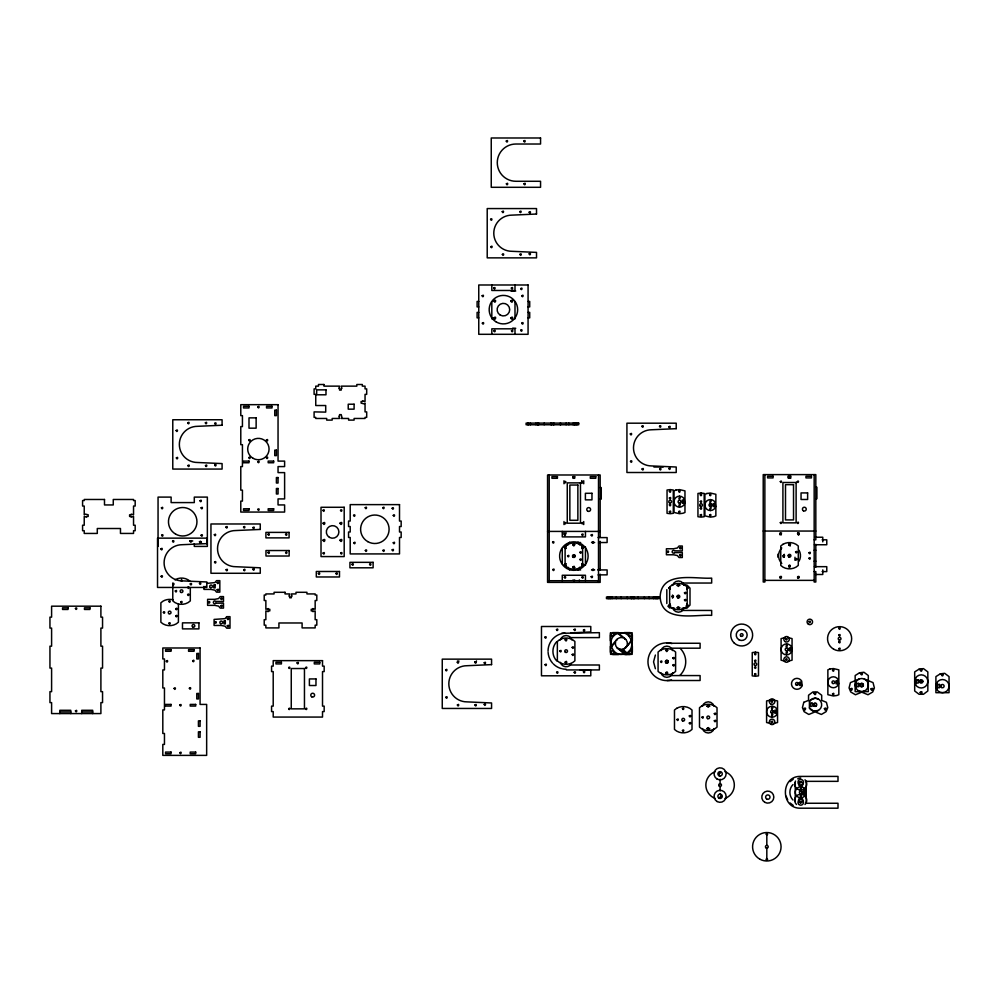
<?xml version="1.0" encoding="UTF-8"?>
<svg xmlns="http://www.w3.org/2000/svg" width="999" height="999" viewBox="0 0 999 999"><rect width="100%" height="100%" fill="white"/><g stroke="black" fill="none" stroke-linecap="round" stroke-linejoin="round"><path stroke-width="1.5" d="M610.414 640.784L610.414 634.777M632.342 646.316L632.342 652.31M574.687 579.919L573.863 580.731L573.039 579.919M779.994 533.029L780.793 534.065L781.58 533.029M783.216 555.706C785.002 552.934 785.002 558.478 783.216 555.706A6.306 6.306 0 0 0 783.428 557.342M797.577 533.029L797.789 534.378M797.577 533.454L798.576 534.04L799.163 533.029M797.577 576.86C797.015 580.032 800.998 576.923 797.951 576.91C797.764 579.795 800.561 575.112 797.652 576.66M920.042 682.504L920.042 680.319M206.293 586.8L206.293 585.988M457.467 660.926L458.179 662.15L458.891 660.926M583.304 548.139L583.304 547.015M655.381 655.044L653.558 661.887L655.381 668.718M788.723 545.354L789.734 544.78L790.234 545.978M799.163 534.003L798.301 534.615M788.723 565.634C790.571 563.361 790.571 568.319 788.723 566.058M802.16 685.464L801.697 686.575A5.482 5.482 0 0 1 793.431 688.024A5.482 5.482 0 0 1 793.431 679.632A5.482 5.482 0 0 1 801.697 681.093L802.16 685.551M856.043 681.768L855.156 685.052L856.043 688.336A6.581 6.581 0 0 0 865.958 690.084A6.581 6.581 0 0 0 865.958 680.019A6.581 6.581 0 0 0 856.043 681.768L856.043 688.336M915.559 678.121L914.684 681.418L915.559 684.702A6.581 6.581 0 0 0 925.474 686.45A6.581 6.581 0 0 0 925.474 676.373A6.581 6.581 0 0 0 915.559 678.121L915.559 684.702M936.787 682.816L935.901 686.113L936.787 689.397A6.581 6.581 0 0 0 946.702 691.146A6.581 6.581 0 0 0 946.702 681.068A6.581 6.581 0 0 0 936.787 682.816L936.787 689.397M201.498 542.981L199.987 542.794L201.361 541.995M583.304 548.114L581.805 548.513M556.83 641.633C551.623 646.778 551.623 655.831 556.83 660.976M711.463 505.906L711.463 504.258M624.138 653.87C611.026 657.916 605.219 636.276 618.618 633.229C631.73 629.17 637.537 650.824 624.138 653.87L617.12 647.814C623.351 653.421 628.271 644.255 631.443 640.184M781.255 534.915L780.669 532.966L779.957 534.203L781.38 534.203L780.256 533.628L780.082 534.915M798.875 534.378L799.088 533.578M798.825 534.915L798.825 533.753L797.664 533.753M787.662 650.224L787.662 648.576M773.151 712.549L773.151 710.913M798.026 684.652L798.026 683.004M818.393 710.439L813.411 711.088L809.415 708.029L809.415 701.46L810.464 700.099L815.109 698.164L818.393 699.05M813.898 703.646L813.898 705.843L815.933 706.168M860.526 683.953L860.526 686.151M793.006 784.565C788.848 788.686 788.848 795.928 793.006 800.037M801.822 793.119L801.922 791.62M941.258 685.014L941.258 687.2M611.063 646.316L617.12 639.285L616.158 640.534A6.031 6.031 0 0 1 622.939 637.724L618.006 633.478M611.313 646.915L615.559 641.982A6.031 6.031 0 0 0 621.378 649.575M625.636 647.814L631.693 640.784M181.955 580.956L181.543 579.42L181.131 580.956M187.974 586.925L188.386 588.461L188.799 586.925M206.156 586.975L204.995 586.975M565.946 548.164L564.547 547.589L565.946 547.002M565.946 565.159L564.547 564.572L565.946 563.985M670.691 605.856L668.968 605.631L669.917 603.983M797.714 533.216L798.363 532.966M790.072 781.643L793.206 779.245M565.921 548.538L564.273 547.589L565.921 546.64M581.805 546.64L583.304 547.04M581.942 546.878L583.179 547.589L581.942 548.301M565.921 565.521L564.273 564.572L565.921 563.623M581.805 563.623L583.453 564.572L581.805 565.521M581.942 563.861L583.179 564.572L581.942 565.284M859.202 678.983L850.424 682.617L849.063 687.924L850.736 691.982L855.456 694.767L864.235 691.133M679.482 497.415C677.434 499.95 682.03 498.476 679.482 496.178M679.482 504.27C677.434 506.793 682.03 505.332 679.482 503.034M710.376 500.836C708.328 503.359 712.924 501.898 710.376 499.6M710.376 507.679C708.328 510.214 712.924 508.753 710.376 506.456M669.917 587L668.831 588.099L669.917 589.185M669.917 587.275L669.093 588.099L669.917 588.923M686.9 588.923L687.724 588.099L686.9 587.275M686.9 589.185L687.999 588.099L686.9 587M669.917 604.258L669.093 605.082L669.917 605.906M686.9 605.906L687.724 605.082L686.9 604.258M561.675 633.291L599.375 632.667L599.375 637.599L569.78 637.599M785.389 637.499L781.093 638.611L781.093 660.189L785.389 661.301M786.575 645.154C784.527 647.689 789.11 646.216 786.575 643.918M786.575 651.997C784.527 654.532 789.11 653.071 786.575 650.774M787.761 661.301L792.057 660.189L792.057 638.611L787.761 637.499M772.065 707.479C770.017 710.014 774.612 708.553 772.065 706.256M772.065 714.335C770.017 716.857 774.612 715.396 772.065 713.099M773.251 723.626L777.547 722.514L777.547 700.948L772.065 699.675L766.595 700.948L766.595 722.514L770.891 723.626M720.092 773.288C721.765 769.929 717.207 773.626 720.092 776.26M720.092 796.852C718.418 800.211 722.976 796.515 720.092 793.88M800.736 788.061C798.688 790.584 803.283 789.123 800.736 786.825M800.736 794.904C798.688 797.439 803.283 795.966 800.736 793.668M766.82 834.977L767.644 834.165L766.82 833.341L765.996 834.165L766.82 834.977L766.82 845.391M766.82 858.541L765.996 859.365L766.82 860.189L767.644 859.365L766.82 858.541L766.82 848.139M618.618 632.592L612.612 632.592M511.113 291.221L515.734 291.021M570.754 632.866L590.784 631.967L590.784 626.498L541.47 626.498L541.47 675.799L590.784 675.799L590.784 670.329L579.994 669.842M478.758 301.436L477.11 301.436L477.11 306.905L478.758 306.905M528.071 301.436L529.707 301.436L529.707 306.905L528.071 306.905M478.758 312.387L477.11 312.387L477.11 317.869L478.758 317.869M528.071 312.387L529.707 312.387L529.707 317.869L528.071 317.869M653.895 467.02L663.161 467.02M791.046 476.261L787.986 476.261L787.986 477.909L791.046 477.909M815.821 487.225L816.907 487.225L816.907 498.726L815.821 498.726M600.162 487.587L601.261 487.587L601.261 499.1L600.162 499.1M763.224 531.056L815.821 531.056M547.564 531.418L600.162 531.418M563.236 533.066L566.358 533.066M598.513 536.9L600.162 536.9L600.162 474.987L547.564 474.987L547.564 582.38L600.162 582.38L600.162 574.163M815.259 537.225L822.776 537.225L822.776 541.833M598.101 537.599L607.117 537.599L607.117 542.532L599.325 542.532M814.173 539.822L815.821 539.822L815.821 474.612L763.224 474.612L763.224 582.005L764.859 582.005L764.859 474.612M822.102 539.822L826.772 539.822L826.772 544.755L814.41 544.755M189.66 540.934L192.745 540.934M577.522 542.532L580.631 542.532M591.533 542.532L594.655 542.532M598.513 542.932L600.162 542.932M814.173 550.224L815.821 550.224M814.173 561.188L815.821 561.188M814.41 566.67L826.772 566.67L826.772 571.59L822.102 571.59M598.513 569.23L600.162 569.23M577.522 569.929L580.631 569.929M591.533 569.929L594.655 569.929M597.764 569.929L607.117 569.929L607.117 574.862L598.101 574.862M814.173 571.59L815.821 571.59L815.821 582.005L814.173 582.005L814.173 474.612M815.259 574.487L822.776 574.487L822.776 569.892M598.513 575.262L600.162 575.262M764.859 580.369L814.173 580.369M549.2 580.731L598.513 580.731M682.067 583.041L711.663 583.041L711.663 578.109C695.204 579.283 661.4 570.254 660.139 596.74C661.4 623.226 695.204 614.198 711.663 615.372L711.663 610.439L682.067 610.439M206.781 583.379L214.922 582.604L216.533 580.644L219.83 580.644L219.83 592.145L216.533 592.145L214.922 590.184L211.064 589.41L203.933 589.41L203.933 586.388M683.816 585.002L686.9 585.002L689.997 588.099L689.997 605.082L686.9 608.179L682.217 608.179M671.465 608.179L674.55 608.179M632.342 634.777L632.342 640.784M667.07 643.256L700.099 643.256L700.099 648.189L672.065 648.189M610.414 652.31L610.414 646.316M569.78 664.997L599.375 664.997L599.375 669.929L566.346 669.929M670.504 675.574L700.099 675.574L700.099 680.506L667.07 680.506M919.604 681.418L922.901 681.418A1.648 1.648 0 0 1 920.429 682.841A1.648 1.648 0 0 1 920.429 679.994A1.648 1.648 0 0 1 922.901 681.418M59.815 711.925L70.767 711.925M81.731 711.925L92.682 711.925M805.544 781.343L837.999 781.343L837.999 776.41L800.574 776.41C780.344 775.773 780.344 808.828 800.574 808.191L837.999 808.191L837.999 803.258L805.544 803.258M512.662 328.147L515.734 328.284M624.138 632.592L630.144 632.592M618.618 654.507L612.612 654.507M798.301 532.966L799.163 533.578M798.363 534.615L797.714 534.378M686.9 603.983L687.961 605.369L686.126 605.856M864.247 678.97L873.039 682.617L874.387 687.924L872.714 691.97L868.006 694.755L859.215 691.121M816.27 703.583L813.948 703.583L813.948 705.906M790.072 802.971L793.206 805.369M190.31 581.493L188.112 579.807A13.149 13.149 0 0 0 174.962 579.807M618.618 633.229L625.636 639.285L624.387 638.324A6.031 6.031 0 0 1 622.939 649.375L626.723 652.797M619.817 649.375L623.176 652.26L624.1 651.236L622.152 649.475M667.856 606.118L669.917 608.179M475.049 661.738L476.173 662.05L476.473 660.926M786.176 796.203L787.687 799.837M815.821 544.28L815.821 567.132M806.218 781.518L806.218 803.084M800.736 789.697L800.736 790.933M800.736 796.553L800.736 797.776M795.266 783.054L795.266 801.548M794.992 557.242L794.992 560.327M790.334 476.261L790.334 477.909M788.698 476.261L788.698 477.909M786.575 646.803L786.575 648.026M786.575 653.646L786.575 654.882M777.934 554.17L777.934 557.242M772.065 709.128L772.065 710.364M772.065 715.971L772.065 717.207M720.092 779.232L720.092 783.703M720.092 786.438L720.092 790.896M710.376 502.485L710.376 503.708M710.376 509.328L710.376 510.564M679.482 499.063L679.482 500.287M679.482 505.906L679.482 507.142M666.82 589.635L666.82 603.533M657.429 596.99L657.429 598.638M656.331 596.99L656.331 598.638M655.132 596.99L655.132 598.638M653.483 596.99L653.483 598.638M649.213 596.99L649.213 598.638M644.367 596.99L644.367 598.638M638.249 596.99L638.249 598.638M634.315 596.99L634.315 598.638M633.591 596.99L633.591 598.638M631.955 596.99L631.955 598.638M631.243 596.99L631.243 598.638M630.144 654.507L624.75 654.507L623.526 652.559L624.425 651.523L626.098 653.059L626.098 654.507M627.297 596.99L627.297 598.638M621.191 596.99L621.191 598.638M616.333 596.99L616.333 598.638M612.062 596.99L612.062 598.638M610.426 596.99L610.426 598.638M609.215 596.99L609.215 598.638M608.116 596.99L608.116 598.638M600.162 541.321L600.162 570.054M598.513 474.987L598.513 582.38M585.451 531.418L585.451 536.9L562.275 536.9L562.275 531.418M585.451 546.84L585.451 565.322M585.451 580.731L585.451 575.262L562.275 575.262L562.275 580.731M583.728 480.744L583.728 483.766M583.728 521.553L583.728 524.575M581.693 480.606L581.693 483.254M579.345 579.919L579.345 580.731M577.072 423.114L577.072 424.762M575.973 423.114L575.973 424.762M574.775 423.114L574.775 424.762M574.338 423.114L574.338 424.762M573.126 423.114L573.126 424.762M568.856 423.114L568.856 424.762M566.108 423.114L566.108 424.762M563.998 480.744L563.998 483.766M563.998 521.553L563.998 524.575M562.275 548.376L562.275 563.786M560.639 423.114L560.639 424.762M560.252 423.114L560.252 424.762M553.946 423.114L553.946 424.762M553.234 423.114L553.234 424.762M551.598 423.114L551.598 424.762M550.886 423.114L550.886 424.762M549.2 474.987L549.2 582.38M544.193 423.114L544.193 424.762M538.723 423.114L538.723 424.762M538.011 423.114L538.011 424.762M537.737 423.114L537.737 424.762M535.976 423.114L535.976 424.762M530.494 423.114L530.494 424.762M528.696 423.114L528.696 424.762M527.759 423.114L527.759 424.762M514.997 284.99L514.997 290.472L491.82 290.472L491.82 284.99M514.997 301.948L514.997 318.893M514.997 334.303L514.997 328.821L491.82 328.821L491.82 334.303M491.82 301.948L491.82 318.893M194.293 543.668L194.293 546.416L207.355 546.416L207.355 497.102L194.293 497.102L194.293 502.584L171.116 502.584L171.116 497.102L158.054 497.102L158.054 546.416M190.31 587.674L190.31 600.911L188.112 602.584A13.149 13.149 0 0 1 174.962 602.584L172.777 600.911L172.777 582.991M178.409 604.358L178.409 622.227L176.224 623.9A13.149 13.149 0 0 1 163.074 623.9L160.876 622.227L160.876 602.809L163.074 601.123A13.149 13.149 0 0 1 173.052 599.812M92.682 713.573L92.682 710.289L81.731 710.289L81.731 713.573M70.767 713.573L70.767 710.289L59.815 710.289L59.815 713.573M680.356 648.538A18.881 18.881 0 0 1 680.044 675.237M671.515 680.019A18.881 18.881 0 0 1 647.964 661.513A18.881 18.881 0 0 1 671.952 643.556M566.121 669.23A18.082 18.082 0 0 1 562.599 668.88M561.45 668.618A18.082 18.082 0 0 1 553.346 663.935M552.534 663.074A18.082 18.082 0 0 1 548.089 652.322M548.039 651.148A18.082 18.082 0 0 1 564.947 633.104M566.695 662.849A2.198 2.198 0 0 1 565.034 662.637M571.341 663.748A6.031 6.031 0 0 1 560.302 662.3M565.034 639.66A2.198 2.198 0 0 1 566.695 639.447M560.302 639.997A6.031 6.031 0 0 1 571.952 639.997M574.962 567.569A2.198 2.198 0 0 1 572.764 567.569M579.682 567.232A6.031 6.031 0 0 1 578.121 569.929M569.605 569.929A6.031 6.031 0 0 1 568.044 567.232M572.764 544.592A2.198 2.198 0 0 1 574.962 544.592M568.044 544.93A6.031 6.031 0 0 1 569.605 542.232M578.121 542.232A6.031 6.031 0 0 1 579.682 544.93M679.957 607.729A2.198 2.198 0 0 1 676.86 607.729M684.24 607.742A6.031 6.031 0 0 1 672.589 607.742M676.86 585.451A2.198 2.198 0 0 1 677.846 584.877M678.983 584.877A2.198 2.198 0 0 1 679.957 585.451M672.589 585.439A6.031 6.031 0 0 1 684.24 585.439M672.589 598.151A6.031 6.031 0 0 1 672.589 595.029M788.948 544.005A2.198 2.198 0 0 1 790.609 544.218M667.944 673.214A2.198 2.198 0 0 1 665.759 673.214M672.677 672.876A6.031 6.031 0 0 1 661.026 672.876M665.759 650.249A2.198 2.198 0 0 1 667.944 650.249M661.026 650.586A6.031 6.031 0 0 1 672.677 650.586M709.802 728.546A2.198 2.198 0 0 1 706.705 728.546M714.073 728.558A6.031 6.031 0 0 1 702.434 728.558M706.705 706.281A2.198 2.198 0 0 1 709.802 706.281M702.434 706.268A6.031 6.031 0 0 1 714.073 706.268M724.962 771.678A14.248 14.248 0 0 1 724.962 798.451M715.222 798.451A14.248 14.248 0 0 1 715.222 771.678M805.007 779.807A6.031 6.031 0 0 1 805.356 787.949A6.031 6.031 0 0 1 797.289 789.01A6.031 6.031 0 0 1 795.516 781.056M797.726 778.845A6.031 6.031 0 0 1 800.736 778.046M796.478 804.507A6.031 6.031 0 0 1 796.478 795.991A6.031 6.031 0 0 1 805.007 795.991A6.031 6.031 0 0 1 805.007 804.507M784.227 557.13A5.482 5.482 0 0 1 784.227 554.295M809.415 701.46A6.581 6.581 0 0 1 819.342 699.7A6.581 6.581 0 0 1 819.342 709.777A6.581 6.581 0 0 1 809.415 708.029M799.013 550.224A10.964 10.964 0 0 1 799.013 561.188M781.767 563.461A10.964 10.964 0 0 1 781.767 547.964M783.691 557.267A6.031 6.031 0 0 1 783.491 555.706M174.088 688.373C175.125 691.533 176.536 686.138 174.088 688.373M75.449 608.441C76.461 611.575 77.897 606.218 75.449 608.441M75.449 710.888C76.461 714.035 77.897 708.678 75.449 710.888M161.426 507.842C162.437 510.988 163.861 505.631 161.426 507.842M161.638 535.239C162.65 538.374 164.073 533.029 161.638 535.239M176.149 430.494C177.16 433.641 178.596 428.284 176.149 430.494M160.901 548.876C161.913 552.022 163.349 546.665 160.901 548.876M176.361 457.892C177.372 461.026 178.809 455.681 176.361 457.892M161.114 576.273C162.125 579.42 163.561 574.063 161.114 576.273M187.787 422.827C188.799 425.961 190.222 420.616 187.787 422.827M172.54 541.208C173.551 544.343 174.975 538.998 172.54 541.208M163.374 612.3C164.385 615.446 165.809 610.089 163.374 612.3M168.856 601.348C169.855 604.482 171.291 599.125 168.856 601.348M187.912 465.559C188.911 468.706 190.347 463.349 187.912 465.559M172.665 583.94C173.664 587.087 175.1 581.73 172.665 583.94M168.856 623.264C169.855 626.398 171.291 621.041 168.856 623.264M175.275 590.983C176.274 594.13 177.71 588.773 175.275 590.983M166.296 661.088C167.308 664.248 168.744 658.853 166.296 661.088M175.699 608.741C176.711 611.875 178.147 606.53 175.699 608.741M175.699 615.871C176.711 619.005 178.147 613.648 175.699 615.871M180.744 601.947C181.756 605.082 183.192 599.725 180.744 601.947M205.357 422.827C206.368 425.961 207.804 420.616 205.357 422.827M190.11 541.208C191.121 544.343 192.557 538.998 190.11 541.208M187.6 594.542C188.599 597.689 190.035 592.332 187.6 594.542M199.987 500.724C200.999 503.858 202.435 498.513 199.987 500.724M205.482 465.559C206.493 468.706 207.929 463.349 205.482 465.559M190.235 583.94C191.246 587.087 192.682 581.73 190.235 583.94M201.086 507.842C202.098 510.988 203.534 505.631 201.086 507.842M214.71 423.376C215.722 426.511 217.158 421.166 214.71 423.376M199.475 541.758C200.474 544.892 201.91 539.547 199.475 541.758M201.086 535.239C202.098 538.374 203.534 533.029 201.086 535.239M179.832 705.032C180.831 708.166 182.268 702.821 179.832 705.032M214.71 465.01C215.722 468.156 217.158 462.799 214.71 465.01M199.475 583.404C200.474 586.538 201.91 581.181 199.475 583.404M179.832 752.697C180.831 755.843 182.268 750.486 179.832 752.697M192.657 660.764C193.656 663.898 195.092 658.541 192.657 660.764M189.36 688.211C190.372 691.37 191.82 685.976 189.36 688.211M214.335 534.715C215.334 537.849 216.771 532.504 214.335 534.715M208.454 602.135C209.465 605.269 210.889 599.924 208.454 602.135M214.548 562.112C215.547 565.247 216.983 559.902 214.548 562.112M217.12 582.617C218.119 585.764 219.555 580.407 217.12 582.617M217.12 589.747C218.119 592.882 219.555 587.524 217.12 589.747M225.974 527.047C226.973 530.182 228.409 524.825 225.974 527.047M214.96 622.215C215.959 625.349 217.395 620.004 214.96 622.215M220.779 598.576C221.79 601.71 223.227 596.353 220.779 598.576M220.779 605.694C221.79 608.828 223.227 603.483 220.779 605.694M226.086 569.78C227.098 572.927 228.534 567.569 226.086 569.78M248.826 440.072C249.825 443.206 251.261 437.862 248.826 440.072M227.285 618.656C228.284 621.79 229.72 616.445 227.285 618.656M248.826 457.604C249.825 460.739 251.261 455.394 248.826 457.604M227.285 625.774C228.284 628.92 229.72 623.563 227.285 625.774M257.804 406.918C258.803 410.065 260.24 404.707 257.804 406.918M243.544 527.047C244.555 530.182 245.979 524.825 243.544 527.047M243.669 569.78C244.668 572.927 246.104 567.569 243.669 569.78M257.804 461.713C258.803 464.847 260.24 459.503 257.804 461.713M252.897 527.597C253.908 530.731 255.344 525.374 252.897 527.597M266.358 440.072C267.357 443.206 268.793 437.862 266.358 440.072M257.804 509.378C258.803 512.524 260.24 507.167 257.804 509.378M266.358 457.604C267.357 460.739 268.793 455.394 266.358 457.604M252.897 569.23C253.908 572.377 255.344 567.02 252.897 569.23M267.982 534.365C268.993 537.512 270.429 532.155 267.982 534.365M268.032 552.509C269.043 555.656 270.479 550.299 268.032 552.509M285.552 534.365C286.563 537.512 287.999 532.155 285.552 534.365M285.614 552.509C286.613 555.656 288.049 550.299 285.614 552.509M288.649 667.569C289.56 670.391 290.846 665.571 288.649 667.569M288.649 708.666C289.56 711.488 290.846 706.668 288.649 708.666M297.065 662.886C298.077 666.033 299.513 660.676 297.065 662.886M322.964 510.352C323.976 513.486 325.399 508.129 322.964 510.352M323.089 523.164C324.388 527.21 326.236 520.317 323.089 523.164M305.644 667.569C306.543 670.391 307.829 665.571 305.644 667.569M318.381 573.463C319.38 576.61 320.816 571.253 318.381 573.463M323.052 540.134C324.4 544.318 326.311 537.187 323.052 540.134M323.089 553.084C324.088 556.218 325.524 550.874 323.089 553.084M305.644 708.666C306.543 711.488 307.829 706.668 305.644 708.666M340.534 510.352C341.546 513.486 342.982 508.129 340.534 510.352M340.035 523.139C341.383 527.322 343.294 520.179 340.035 523.139M340.035 540.134C341.383 544.318 343.294 537.187 340.035 540.134M335.951 573.463C336.963 576.61 338.399 571.253 335.951 573.463M340.659 553.084C341.67 556.218 343.107 550.874 340.659 553.084M353.571 515.359C354.583 518.493 356.019 513.149 353.571 515.359M353.796 542.757C354.795 545.891 356.231 540.534 353.796 542.757M351.998 564.31C353.009 567.444 354.445 562.1 351.998 564.31M365.209 507.692C366.221 510.826 367.657 505.469 365.209 507.692M365.334 550.424C366.346 553.558 367.782 548.214 365.334 550.424M369.58 564.31C370.579 567.444 372.015 562.1 369.58 564.31M382.792 507.692C383.791 510.826 385.227 505.469 382.792 507.692M382.917 550.424C383.916 553.558 385.352 548.214 382.917 550.424M392.145 508.241C393.144 511.376 394.58 506.018 392.145 508.241M393.244 515.359C394.243 518.493 395.679 513.149 393.244 515.359M392.145 549.875C393.144 553.021 394.58 547.664 392.145 549.875M393.244 542.757C394.243 545.891 395.679 540.534 393.244 542.757M490.584 219.305C491.595 222.44 493.031 217.095 490.584 219.305M482.13 295.741C483.141 298.876 484.577 293.519 482.13 295.741M490.796 246.703C491.808 249.837 493.244 244.48 490.796 246.703M482.342 323.139C483.354 326.273 484.79 320.916 482.342 323.139M506.268 141.071C507.267 144.206 508.703 138.849 506.268 141.071M502.222 211.638C503.234 214.773 504.67 209.415 502.222 211.638M506.381 183.804C507.392 186.938 508.828 181.593 506.381 183.804M493.768 288.074C494.78 291.209 496.203 285.851 493.768 288.074M493.893 300.886C495.192 304.92 497.04 298.027 493.893 300.886M445.629 669.892C446.64 673.026 448.076 667.669 445.629 669.892M493.856 317.857C495.204 322.04 497.115 314.91 493.856 317.857M502.347 254.37C503.359 257.505 504.782 252.16 502.347 254.37M493.893 330.806C494.892 333.941 496.328 328.596 493.893 330.806M445.841 697.277C446.853 700.424 448.289 695.067 445.841 697.277M523.838 141.071C524.85 144.206 526.273 138.849 523.838 141.071M457.267 662.212C458.279 665.359 459.715 660.002 457.267 662.212M519.792 211.638C520.804 214.773 522.24 209.415 519.792 211.638M523.963 183.804C524.962 186.938 526.398 181.593 523.963 183.804M511.338 288.074C512.35 291.209 513.786 285.851 511.338 288.074M457.392 704.957C458.391 708.091 459.827 702.734 457.392 704.957M510.851 300.861C512.187 305.045 514.098 297.902 510.851 300.861M510.851 317.857C512.187 322.04 514.098 314.91 510.851 317.857M519.917 254.37C520.929 257.505 522.365 252.16 519.917 254.37M511.463 330.806C512.475 333.941 513.911 328.596 511.463 330.806M529.158 212.188C530.157 215.322 531.593 209.965 529.158 212.188M520.704 288.611C521.703 291.758 523.139 286.401 520.704 288.611M521.79 295.741C522.802 298.876 524.238 293.519 521.79 295.741M474.837 662.212C475.849 665.359 477.285 660.002 474.837 662.212M529.158 253.821C530.157 256.968 531.593 251.611 529.158 253.821M520.704 330.257C521.703 333.391 523.139 328.047 520.704 330.257M521.79 323.139C522.802 326.273 524.238 320.916 521.79 323.139M474.962 704.957C475.974 708.091 477.41 702.734 474.962 704.957M484.203 662.762C485.202 665.908 486.638 660.551 484.203 662.762M484.203 704.407C485.202 707.542 486.638 702.185 484.203 704.407M552.584 542.17C553.583 545.304 555.019 539.959 552.584 542.17M552.797 569.567C553.796 572.702 555.232 567.345 552.797 569.567M564.66 481.918C565.559 484.752 566.845 479.932 564.66 481.918M544.842 637.237C545.854 640.371 547.29 635.027 544.842 637.237M545.054 664.635C546.066 667.769 547.502 662.424 545.054 664.635M564.66 523.014C565.559 525.836 566.845 521.016 564.66 523.014M564.223 534.502C565.222 537.637 566.658 532.28 564.223 534.502M573.064 477.247C574.075 480.382 575.511 475.024 573.064 477.247M556.48 629.57C557.492 632.704 558.928 627.347 556.48 629.57M564.335 577.235C565.347 580.369 566.783 575.024 564.335 577.235M567.594 555.869C568.593 559.003 570.029 553.658 567.594 555.869M573.064 544.905C574.075 548.051 575.511 542.694 573.064 544.905M581.643 481.918C582.542 484.752 583.841 479.932 581.643 481.918M556.605 672.302C557.617 675.449 559.04 670.092 556.605 672.302M559.852 650.936C560.864 654.07 562.3 648.726 559.852 650.936M572.802 555.794C574.15 559.977 576.061 552.847 572.802 555.794M573.064 566.82C574.075 569.967 575.511 564.61 573.064 566.82M565.334 639.984C566.333 643.119 567.769 637.762 565.334 639.984M581.643 523.014C582.517 525.836 583.866 521.016 581.643 523.014M581.793 534.502C582.804 537.637 584.24 532.28 581.793 534.502M565.334 661.9C566.333 665.034 567.769 659.677 565.334 661.9M579.919 552.31C580.918 555.444 582.355 550.087 579.919 552.31M579.919 559.428C580.918 562.562 582.355 557.217 579.919 559.428M574.063 629.57C575.062 632.704 576.498 627.347 574.063 629.57M572.177 647.377C573.189 650.511 574.625 645.154 572.177 647.377M581.918 577.235C582.917 580.369 584.353 575.024 581.918 577.235M572.177 654.495C573.189 657.642 574.625 652.285 572.177 654.495M591.146 535.052C592.157 538.186 593.593 532.829 591.146 535.052M574.175 672.302C575.187 675.449 576.623 670.092 574.175 672.302M592.245 542.17C593.256 545.304 594.68 539.959 592.245 542.17M583.416 630.119C584.415 633.254 585.851 627.896 583.416 630.119M591.146 576.685C592.157 579.832 593.593 574.475 591.146 576.685M592.245 569.567C593.256 572.702 594.68 567.345 592.245 569.567M583.416 671.753C584.415 674.899 585.851 669.542 583.416 671.753M630.294 433.941C631.306 437.075 632.742 431.718 630.294 433.941M630.506 461.326C631.518 464.473 632.954 459.115 630.506 461.326M610.439 633.016L610.589 654.345L632.167 654.345L632.167 632.754L610.439 633.016M641.932 426.261C642.931 429.408 644.367 424.051 641.932 426.261M642.057 469.006C643.056 472.14 644.492 466.783 642.057 469.006M659.502 426.261C660.514 429.408 661.95 424.051 659.502 426.261M659.627 469.006C660.639 472.14 662.075 466.783 659.627 469.006M668.855 426.81C669.867 429.957 671.303 424.6 668.855 426.81M668.855 468.456C669.867 471.59 671.303 466.233 668.855 468.456M669.38 491.308C670.379 494.455 671.815 489.098 669.38 491.308M669.38 498.026C670.379 501.161 671.815 495.816 669.38 498.026M669.38 504.87C670.379 508.016 671.815 502.659 669.38 504.87M669.38 511.588C670.379 514.722 671.815 509.365 669.38 511.588M667.257 551.56C668.269 554.695 669.705 549.35 667.257 551.56M678.696 491.308C679.695 494.455 681.131 489.098 678.696 491.308M678.696 511.588C679.695 514.722 681.131 509.365 678.696 511.588M660.576 661.513C661.588 664.66 663.011 659.303 660.576 661.513M672.14 596.378C673.151 599.512 674.575 594.155 672.14 596.378M666.058 650.561C667.057 653.696 668.493 648.339 666.058 650.561M679.595 548.001C680.594 551.136 682.03 545.779 679.595 548.001M679.595 555.119C680.594 558.254 682.03 552.909 679.595 555.119M666.058 672.477C667.057 675.611 668.493 670.267 666.058 672.477M677.622 585.414C678.621 588.561 680.057 583.204 677.622 585.414M677.359 596.303C678.696 600.486 680.606 593.356 677.359 596.303M677.622 607.33C678.621 610.476 680.057 605.119 677.622 607.33M672.901 657.954C673.913 661.101 675.349 655.744 672.901 657.954M672.901 665.084C673.913 668.219 675.349 662.861 672.901 665.084M684.465 592.819C685.476 595.953 686.912 590.596 684.465 592.819M684.465 599.937C685.476 603.071 686.912 597.727 684.465 599.937M700.274 494.73C701.286 497.877 702.709 492.519 700.274 494.73M700.274 501.448C701.286 504.582 702.709 499.225 700.274 501.448M700.274 508.291C701.286 511.426 702.709 506.081 700.274 508.291M700.274 515.009C701.286 518.144 702.709 512.787 700.274 515.009M676.972 719.505C677.984 722.639 679.407 717.294 676.972 719.505M709.59 494.73C710.589 497.877 712.025 492.519 709.59 494.73M682.454 708.553C683.453 711.688 684.889 706.33 682.454 708.553M709.59 515.009C710.589 518.144 712.025 512.787 709.59 515.009M682.454 730.469C683.453 733.603 684.889 728.246 682.454 730.469M689.298 715.946C690.309 719.08 691.745 713.723 689.298 715.946M689.298 723.064C690.309 726.211 691.745 720.853 689.298 723.064M701.985 717.207C702.984 720.341 704.42 714.984 701.985 717.207M707.467 706.243C708.466 709.377 709.902 704.033 707.467 706.243M707.467 728.159C708.466 731.293 709.902 725.948 707.467 728.159M714.31 713.636C715.321 716.783 716.758 711.425 714.31 713.636M714.31 720.766C715.321 723.9 716.758 718.543 714.31 720.766M754.57 653.87C755.581 657.017 757.017 651.66 754.57 653.87M754.57 660.589C755.581 663.723 757.017 658.366 754.57 660.589M754.57 667.432C755.581 670.579 757.017 665.222 754.57 667.432M754.57 674.15C755.581 677.285 757.017 671.927 754.57 674.15M780.306 481.543C781.218 484.378 782.504 479.557 780.306 481.543M780.306 522.639C781.218 525.462 782.504 520.654 780.306 522.639M788.723 476.873C789.734 480.007 791.158 474.65 788.723 476.873M779.869 577.41C780.494 580.569 783.054 575.324 780.207 576.498C779.919 579.632 782.692 575.711 779.869 577.41M788.723 544.542C789.734 547.677 791.158 542.32 788.723 544.542M797.289 481.543C798.201 484.378 799.487 479.557 797.289 481.543M788.461 555.419C789.797 559.602 791.707 552.472 788.461 555.419M788.723 566.458C789.734 569.592 791.158 564.235 788.723 566.458M771.278 701.385C772.277 704.52 773.713 699.163 771.278 701.385M797.289 522.639C798.201 525.462 799.487 520.654 797.289 522.639M771.278 721.653C772.277 724.787 773.713 719.442 771.278 721.653M795.566 551.935C796.578 555.069 798.014 549.712 795.566 551.935M795.566 559.053C796.578 562.2 798.014 556.843 795.566 559.053M785.776 639.048C786.787 642.195 788.223 636.838 785.776 639.048M785.776 659.328C786.787 662.462 788.223 657.105 785.776 659.328M808.99 552.759C810.002 555.894 811.438 550.536 808.99 552.759M808.99 558.229C810.002 561.376 811.438 556.018 808.99 558.229M809.028 621.69C810.027 624.825 811.463 619.467 809.028 621.69M799.949 781.955C800.948 785.089 802.384 779.732 799.949 781.955M814.048 693.306C815.396 697.489 817.307 690.346 814.048 693.306M799.949 802.222C800.948 805.369 802.384 800.012 799.949 802.222M832.554 670.279C833.566 673.413 834.989 668.056 832.554 670.279M838.81 628.359C839.822 631.493 841.258 626.136 838.81 628.359M838.81 635.064C839.822 638.211 841.258 632.854 838.81 635.064M838.81 641.92C839.822 645.054 841.258 639.697 838.81 641.92M832.554 693.83C833.566 696.977 834.989 691.62 832.554 693.83M838.81 648.626C839.822 651.76 841.258 646.415 838.81 648.626M860.676 673.538C862.012 677.722 863.935 670.579 860.676 673.538M920.191 669.892C921.54 674.088 923.451 666.945 920.191 669.892M920.191 692.357C921.54 696.54 923.451 689.41 920.191 692.357M941.42 674.6C942.756 678.783 944.667 671.64 941.42 674.6M803.795 702.309L802.434 707.617L804.108 711.675L808.828 714.46L815.109 711.862L821.378 714.447L826.086 711.663L827.771 707.604L826.41 702.297L821.69 700.349L821.69 695.229L817.307 691.945L812.924 691.945L808.541 695.229L808.541 700.349L803.795 702.309M803.783 708.591C804.57 712.924 807.392 706.093 803.783 708.591M824.4 708.591C825.186 712.911 828.009 706.081 824.4 708.591M850.399 688.91C851.185 693.231 854.02 686.4 850.399 688.91M871.028 688.898C871.802 693.219 874.637 686.388 871.028 688.898M684.69 503.296L684.228 504.408A5.482 5.482 0 0 1 675.961 505.856A5.482 5.482 0 0 1 675.961 497.465A5.482 5.482 0 0 1 684.228 498.926L684.69 503.296M715.584 506.705L715.122 507.817A5.482 5.482 0 0 1 706.855 509.278A5.482 5.482 0 0 1 706.855 500.886A5.482 5.482 0 0 1 715.122 502.347L715.584 506.705M791.782 651.023L791.32 652.135A5.482 5.482 0 0 1 783.054 653.596A5.482 5.482 0 0 1 783.054 645.204A5.482 5.482 0 0 1 791.32 646.665L791.782 651.023M777.272 713.361L776.81 714.472A5.482 5.482 0 0 1 768.543 715.921A5.482 5.482 0 0 1 768.543 707.529A5.482 5.482 0 0 1 776.81 708.99L777.272 713.361M838.548 683.89L838.086 685.002A5.482 5.482 0 0 1 829.819 686.463A5.482 5.482 0 0 1 829.819 678.071A5.482 5.482 0 0 1 838.086 679.532L838.548 683.89M805.943 793.93L805.481 795.042A5.482 5.482 0 0 1 797.214 796.503A5.482 5.482 0 0 1 797.214 788.111A5.482 5.482 0 0 1 805.481 789.56L805.943 793.93M215.809 603.171L215.697 603.321A1.374 1.374 0 0 1 213.761 603.321A1.374 1.374 0 0 1 213.761 601.373A1.374 1.374 0 0 1 215.697 601.373L223.489 601.523L223.489 596.59L220.205 596.59L218.594 598.563L214.723 599.338L207.605 599.338L207.605 605.357L214.723 605.357L218.594 606.131L220.205 608.104L223.489 608.104L223.489 603.171L215.809 603.171M674.612 552.597L674.5 552.747A1.374 1.374 0 0 1 672.564 552.747A1.374 1.374 0 0 1 672.564 550.799A1.374 1.374 0 0 1 674.5 550.799L682.305 550.948L682.305 546.016L679.008 546.016L677.397 547.989L673.538 548.763L666.408 548.763L666.408 554.782L673.538 554.782L677.397 555.556L679.008 557.529L682.305 557.529L682.305 552.597L674.612 552.597M226.711 616.67L225.1 618.643L214.098 619.417L214.098 625.449L221.229 625.449L225.1 626.211L226.711 628.184L229.995 628.184L229.995 616.67L226.711 616.67M567.282 544.692L565.097 546.378L565.097 565.784L567.282 567.469A13.149 13.149 0 0 0 580.431 567.469L582.629 565.784L582.629 546.378L580.431 544.692A13.149 13.149 0 0 0 567.282 544.692M559.552 639.76L557.355 641.445L557.355 660.851L559.552 662.537A13.149 13.149 0 0 0 572.702 662.537L574.887 660.851L574.887 641.445L572.702 639.76A13.149 13.149 0 0 0 559.552 639.76M671.84 585.202L669.642 586.888L669.642 606.293L671.84 607.979A13.149 13.149 0 0 0 684.989 607.979L687.175 606.293L687.175 586.888L684.989 585.202A13.149 13.149 0 0 0 671.84 585.202M782.941 544.318L780.756 546.003L780.756 565.409L782.941 567.095A13.149 13.149 0 0 0 796.091 567.095L798.288 565.409L798.288 546.003L796.091 544.318A13.149 13.149 0 0 0 782.941 544.318M660.277 650.337L658.079 652.022L658.079 671.44L660.277 673.114A13.149 13.149 0 0 0 673.426 673.114L675.611 671.44L675.611 652.022L673.426 650.337A13.149 13.149 0 0 0 660.277 650.337M676.673 708.328L674.475 710.014L674.475 729.42L676.673 731.106A13.149 13.149 0 0 0 689.822 731.106L692.007 729.42L692.007 710.014L689.822 708.328A13.149 13.149 0 0 0 676.673 708.328M701.685 706.031L699.487 707.704L699.487 727.122L701.685 728.795A13.149 13.149 0 0 0 714.834 728.795L717.02 727.122L717.02 707.704L714.834 706.031A13.149 13.149 0 0 0 701.685 706.031M859.54 672.802L855.156 675.536L855.156 691.633L868.306 691.633L868.306 675.536L863.923 672.252L859.54 672.802M919.068 669.168L914.684 671.902L914.684 690.983L919.068 694.268L923.451 694.268L927.834 690.983L927.834 671.902L923.451 668.618L919.068 669.168M940.284 673.863L935.901 676.598L935.901 692.682L949.05 692.682L949.05 676.598L944.667 673.314L940.284 673.863M675.936 490.072L674 490.871L674 512.45L679.482 513.711L683.029 513.249L684.964 512.45L684.964 490.871L679.482 489.61L675.936 490.072M706.842 493.494L704.907 494.293L704.907 515.871L710.376 517.132L713.923 516.67L715.858 515.871L715.858 494.293L710.376 493.031L706.842 493.494M829.807 669.03L827.871 669.842L827.871 694.692L833.353 695.966L836.887 695.491L838.823 694.692L838.823 669.842L833.353 668.568L829.807 669.03M670.167 489.61L667.045 490.022L667.045 513.311L670.167 513.711L673.289 513.311L673.289 490.022L670.167 489.61M701.073 493.031L697.951 493.444L697.951 516.72L701.073 517.132L704.183 516.72L704.183 493.444L701.073 493.031M755.369 652.172L752.247 652.584L752.247 675.861L755.369 676.273L758.491 675.861L758.491 652.584L755.369 652.172M536.525 214.036L511.863 215.135A18.082 18.082 0 0 0 493.781 233.217A18.082 18.082 0 0 0 511.863 251.298L536.525 252.397L536.525 257.867L487.212 257.867L487.212 208.566L536.525 208.566L536.525 214.036M222.09 425.237L197.427 426.323A18.082 18.082 0 0 0 179.345 444.405A18.082 18.082 0 0 0 197.427 462.487L222.09 463.586L222.09 469.068L172.777 469.068L172.777 419.755L222.09 419.755L222.09 425.237M676.223 428.671L651.573 429.77A18.082 18.082 0 0 0 633.491 447.852A18.082 18.082 0 0 0 651.573 465.934L676.223 467.02L676.223 472.502L626.922 472.502L626.922 423.189L676.223 423.189L676.223 428.671M260.264 529.445L235.614 530.544A18.082 18.082 0 0 0 217.532 548.626A18.082 18.082 0 0 0 235.614 566.708L260.264 567.807L260.264 573.276L210.951 573.276L210.951 523.976L260.264 523.976L260.264 529.445M206.843 543.618L182.18 544.705A18.082 18.082 0 0 0 164.098 562.787A18.082 18.082 0 0 0 182.18 580.869L206.843 581.967L206.843 587.449L157.53 587.449L157.53 538.136L206.843 538.136L206.843 543.618M491.57 664.622L466.908 665.721A18.082 18.082 0 0 0 448.826 683.791A18.082 18.082 0 0 0 466.908 701.872L491.57 702.971L491.57 708.453L442.257 708.453L442.257 659.14L491.57 659.14L491.57 664.622M540.559 137.987L491.246 137.987L491.246 187.3L540.559 187.3L540.559 181.281L515.909 181.281A18.631 18.631 0 0 1 497.277 162.65A18.631 18.631 0 0 1 515.909 144.018L540.559 144.018L540.559 137.987M528.071 284.99L478.758 284.99L478.758 334.303L528.071 334.303L528.071 284.99M323.963 384.503L318.481 384.503L318.481 386.138L315.746 386.138L315.746 388.886L314.098 388.886L314.098 394.355L315.746 394.355L315.746 405.532L325.711 405.532L325.711 412.112L314.098 411.888L314.098 417.37L315.746 417.37L315.746 418.469L326.698 418.469L326.698 420.104L332.18 420.104L332.18 418.469L339.573 418.469L338.861 416.271L339.573 416.271L339.573 414.635L341.221 414.635L341.933 417.37L341.221 418.469L348.614 418.469L348.614 420.104L354.096 420.104L354.096 418.469L365.047 418.469L365.047 417.37L366.695 417.37L366.695 411.888L365.047 411.888L365.047 403.121L363.961 403.833L361.101 403.121L361.101 401.486L362.749 401.486L362.749 400.774L365.047 401.486L365.047 394.355L366.695 394.355L366.695 388.886L365.047 388.886L365.047 386.138L362.312 386.138L362.312 384.503L356.83 384.503L356.83 386.138L341.221 386.138L341.933 388.436L341.221 388.436L341.221 390.085L339.573 390.085L339.573 388.436L338.861 388.436L339.573 386.138L323.963 386.138L323.963 384.503M325.986 389.86L316.671 389.86L316.671 394.792L325.986 394.792L325.986 389.86M354.096 404.22L348.226 404.22L348.226 409.153L354.096 409.153L354.096 404.22M278.047 404.67L240.784 404.67L240.784 415.634L242.432 415.634L242.432 426.585L240.784 426.585L240.784 444.667L242.432 444.667L242.432 466.583L240.784 466.583L240.784 490.147L242.432 490.147L242.432 501.098L240.784 501.098L240.784 512.062L284.615 512.062L284.615 504.932L278.047 504.932L278.047 498.913L284.615 498.913L284.615 472.614L278.047 472.614L278.047 466.583L284.615 466.583L284.615 461.101L278.047 461.101L278.047 404.67M249.001 406.318L243.531 406.318L243.531 407.954L249.001 407.954L249.001 406.318M272.015 406.318L266.533 406.318L266.533 407.954L272.015 407.954L272.015 406.318M276.398 410.152L274.762 410.152L274.762 415.634L276.398 415.634L276.398 410.152M256.131 417.869L249.001 417.869L249.001 428.171L256.131 428.171L256.131 417.869M578.721 423.114L526.111 423.114L526.111 424.762L578.721 424.762L578.721 423.114M276.398 450.149L274.762 450.149L274.762 455.631L276.398 455.631L276.398 450.149M249.001 461.101L243.531 461.101L243.531 462.749L249.001 462.749L249.001 461.101M273.664 461.101L268.182 461.101L268.182 462.749L273.664 462.749L273.664 461.101M773.076 476.261L767.607 476.261L767.607 477.909L773.076 477.909L773.076 476.261M811.438 476.261L805.956 476.261L805.956 477.909L811.438 477.909L811.438 476.261M557.43 476.635L551.947 476.635L551.947 478.284L557.43 478.284L557.43 476.635M574.687 476.635L573.039 476.635L573.039 478.284L574.687 478.284L574.687 476.635M595.779 476.635L590.297 476.635L590.297 478.284L595.779 478.284L595.779 476.635M278.047 477.547L276.398 477.547L276.398 483.017L278.047 483.017L278.047 477.547M796.116 482.505L782.916 482.505L782.916 522.839L796.116 522.839L796.116 482.505M580.469 482.879L567.257 482.879L567.257 523.201L580.469 523.201L580.469 482.879M793.531 484.665L785.501 484.665L785.501 519.917L793.531 519.917L793.531 484.665M577.872 485.039L569.855 485.039L569.855 520.292L577.872 520.292L577.872 485.039M278.047 488.499L276.398 488.499L276.398 493.981L278.047 493.981L278.047 488.499M807.629 492.919L801.048 492.919L801.048 499.488L807.629 499.488L807.629 492.919M591.97 493.294L585.389 493.294L585.389 499.862L591.97 499.862L591.97 493.294M104.495 499.475L84.228 499.475L84.228 500.561L82.58 500.561L82.58 506.043L84.228 506.043L84.228 514.81L85.327 514.098L88.174 514.81L88.174 516.458L86.526 516.458L86.526 517.17L84.228 516.458L84.228 525.224L82.58 525.224L82.58 530.706L84.228 530.706L84.228 533.441L97.29 533.441L97.29 528.508L120.467 528.508L120.467 533.441L133.541 533.441L133.541 530.706L135.177 530.706L135.177 525.224L133.541 525.224L133.541 516.458L131.231 517.17L131.231 516.458L129.595 516.458L129.595 514.81L131.231 514.81L131.231 514.098L133.541 514.81L133.541 506.043L135.177 506.043L135.177 500.561L133.541 500.561L133.541 499.475L113.262 499.475L113.262 504.945L104.495 504.945L104.495 499.475M683.591 500.074L682.23 500.074L682.23 503.246L683.591 503.246L683.591 500.074M714.485 503.596L713.124 503.596L713.124 506.555L714.485 506.555L714.485 503.596M399.513 504.62L350.199 504.62L350.199 521.053L348.551 521.053L348.551 526.535L350.199 526.535L350.199 532.005L348.551 532.005L348.551 537.487L350.199 537.487L350.199 553.921L399.513 553.921L399.513 537.487L401.161 537.487L401.161 532.005L399.513 532.005L399.513 526.535L401.161 526.535L401.161 521.053L399.513 521.053L399.513 504.62M344.193 507.28L321.016 507.28L321.016 556.58L344.193 556.58L344.193 507.28M249.001 508.778L243.531 508.778L243.531 510.414L249.001 510.414L249.001 508.778M273.664 508.778L268.182 508.778L268.182 510.414L273.664 510.414L273.664 508.778M289.086 532.392L265.909 532.392L265.909 537.874L289.086 537.874L289.086 532.392M289.148 550.536L265.971 550.536L265.971 556.018L289.148 556.018L289.148 550.536M373.114 562.337L349.937 562.337L349.937 567.807L373.114 567.807L373.114 562.337M339.485 571.49L316.308 571.49L316.308 576.972L339.485 576.972L339.485 571.49M215.147 584.902L213.798 584.902L213.798 587.887L215.147 587.887L215.147 584.902M285.027 592.295L274.076 592.295L274.076 593.93L265.859 593.93L265.859 595.029L264.211 595.029L264.211 600.511L265.859 600.511L265.859 609.278L268.157 608.566L268.157 609.278L269.805 609.278L269.805 610.913L268.157 610.913L268.157 611.638L265.859 610.913L265.859 619.68L264.211 619.68L264.211 625.162L265.859 625.162L265.859 627.909L278.921 627.909L278.921 622.976L302.098 622.976L302.098 627.909L315.16 627.909L315.16 625.162L316.808 625.162L316.808 619.68L315.16 619.68L315.16 610.913L312.862 611.638L312.862 610.913L311.226 610.913L311.226 609.278L312.862 609.278L312.862 608.566L315.16 609.278L315.16 600.511L316.808 600.511L316.808 595.029L315.16 595.029L315.16 593.93L306.943 593.93L306.943 592.295L295.991 592.295L295.991 593.93L291.333 593.93L292.045 596.128L291.333 596.128L291.333 597.764L289.685 597.764L289.685 596.128L288.973 596.128L289.685 593.93L285.027 593.93L285.027 592.295M659.078 596.99L606.48 596.99L606.48 598.638L659.078 598.638L659.078 596.99M100.899 606.181L51.598 606.181L51.598 617.145L49.95 617.145L49.95 628.096L51.598 628.096L51.598 646.178L49.95 646.178L49.95 668.094L51.598 668.094L51.598 691.658L49.95 691.658L49.95 702.609L51.598 702.609L51.598 713.573L100.899 713.573L100.899 702.609L102.547 702.609L102.547 691.658L100.899 691.658L100.899 668.094L102.547 668.094L102.547 646.178L100.899 646.178L100.899 628.096L102.547 628.096L102.547 617.145L100.899 617.145L100.899 606.181M68.032 607.829L62.55 607.829L62.55 609.465L68.032 609.465L68.032 607.829M89.947 607.829L84.465 607.829L84.465 609.465L89.947 609.465L89.947 607.829M225.312 620.941L223.963 620.941L223.963 623.925L225.312 623.925L225.312 620.941M198.926 622.852L182.48 622.852L182.48 628.883L198.926 628.883L198.926 622.852M790.684 647.926L789.31 647.926L789.31 650.873L790.684 650.873L790.684 647.926M200.075 647.989L162.812 647.989L162.812 658.953L164.46 658.953L164.46 669.904L162.812 669.904L162.812 687.986L164.46 687.986L164.46 709.902L162.812 709.902L162.812 733.466L164.46 733.466L164.46 744.417L162.812 744.417L162.812 755.381L206.656 755.381L206.656 704.42L200.075 704.42L200.075 647.989M171.041 649.637L165.559 649.637L165.559 651.273L171.041 651.273L171.041 649.637M194.043 649.637L188.574 649.637L188.574 651.273L194.043 651.273L194.043 649.637M198.426 653.471L196.791 653.471L196.791 658.953L198.426 658.953L198.426 653.471M322.515 660.639L273.202 660.639L273.202 666.121L271.566 666.121L271.566 671.59L273.202 671.59L273.202 706.118L271.566 706.118L271.566 711.588L273.202 711.588L273.202 717.07L322.515 717.07L322.515 711.588L324.163 711.588L324.163 706.118L322.515 706.118L322.515 671.59L324.163 671.59L324.163 666.121L322.515 666.121L322.515 660.639M281.418 662.287L275.949 662.287L275.949 663.923L281.418 663.923L281.418 662.287M319.78 662.287L314.298 662.287L314.298 663.923L319.78 663.923L319.78 662.287M304.458 668.531L291.258 668.531L291.258 708.853L304.458 708.853L304.458 668.531M315.971 678.933L309.39 678.933L309.39 685.514L315.971 685.514L315.971 678.933M918.243 679.77L916.32 679.77L916.32 683.054L918.243 683.054L918.243 679.77M837.462 680.681L836.088 680.681L836.088 683.853L837.462 683.853L837.462 680.681M801.061 682.242L799.687 682.242L799.687 685.426L801.061 685.426L801.061 682.242M858.715 683.403L856.805 683.403L856.805 686.7L858.715 686.7L858.715 683.403M939.46 684.465L937.549 684.465L937.549 687.749L939.46 687.749L939.46 684.465M198.426 693.468L196.791 693.468L196.791 698.938L198.426 698.938L198.426 693.468M812.1 703.096L810.177 703.096L810.177 706.38L812.1 706.38L812.1 703.096M171.041 704.42L165.559 704.42L165.559 706.068L171.041 706.068L171.041 704.42M195.692 704.42L190.21 704.42L190.21 706.068L195.692 706.068L195.692 704.42M776.186 710.252L774.812 710.252L774.812 713.211L776.186 713.211L776.186 710.252M200.075 720.866L198.426 720.866L198.426 726.335L200.075 726.335L200.075 720.866M200.075 731.817L198.426 731.817L198.426 737.299L200.075 737.299L200.075 731.817M171.041 752.085L165.559 752.085L165.559 753.733L171.041 753.733L171.041 752.085M195.692 752.085L190.21 752.085L190.21 753.733L195.692 753.733L195.692 752.085M804.857 790.821L803.483 790.821L803.483 793.78L804.857 793.78L804.857 790.821M796.265 685.014A1.374 1.374 0 0 0 798.313 683.828A1.374 1.374 0 0 0 796.265 682.642A1.374 1.374 0 0 0 796.265 685.014M669.48 502.847A1.374 1.374 0 0 0 671.54 501.66A1.374 1.374 0 0 0 669.48 500.474A1.374 1.374 0 0 0 669.48 502.847M678.521 502.634A1.374 1.374 0 0 0 680.806 502.022A1.374 1.374 0 0 0 679.133 500.337A1.374 1.374 0 0 0 678.521 502.634M666.171 662.874A1.349 1.349 0 0 0 668.194 661.713A1.349 1.349 0 0 0 666.171 660.539A1.374 1.374 0 0 0 666.158 662.911A1.374 1.374 0 0 0 668.219 661.725A1.374 1.374 0 0 0 666.158 660.539A1.349 1.349 0 0 0 666.171 662.874M192.757 627.06A1.374 1.374 0 0 0 194.805 625.874A1.374 1.374 0 0 0 192.757 624.687A1.374 1.374 0 0 0 192.757 627.06M611.925 653.496A1.374 1.374 0 0 0 613.985 652.31A1.374 1.374 0 0 0 611.925 651.123A1.374 1.374 0 0 0 611.925 653.496M611.925 635.963A1.374 1.374 0 0 0 613.985 634.777A1.374 1.374 0 0 0 611.925 633.591A1.374 1.374 0 0 0 611.925 635.963M629.457 635.963A1.374 1.374 0 0 0 631.518 634.777A1.374 1.374 0 0 0 629.457 633.591A1.374 1.374 0 0 0 629.457 635.963M629.457 653.496A1.374 1.374 0 0 0 631.518 652.31A1.374 1.374 0 0 0 629.457 651.123A1.374 1.374 0 0 0 629.457 653.496M175.587 534.09A14.248 14.248 0 0 0 196.953 521.753A14.248 14.248 0 0 0 175.587 509.415A14.248 14.248 0 0 0 175.587 534.09M496.291 321.99A14.248 14.248 0 0 0 517.657 309.653A14.248 14.248 0 0 0 496.291 297.315A14.248 14.248 0 0 0 496.291 321.99M500.262 315.11A6.306 6.306 0 0 0 509.715 309.653A6.306 6.306 0 0 0 500.262 304.195A6.306 6.306 0 0 0 500.262 315.11M566.733 568.419A14.248 14.248 0 0 0 588.111 556.081A14.248 14.248 0 0 0 566.733 543.743A14.248 14.248 0 0 0 566.733 568.419M180.856 592.382A1.374 1.374 0 0 0 182.917 591.196A1.374 1.374 0 0 0 180.856 590.009A1.374 1.374 0 0 0 180.856 592.382M220.542 623.613A1.374 1.374 0 0 0 222.602 622.427A1.374 1.374 0 0 0 220.542 621.241A1.374 1.374 0 0 0 220.542 623.613M210.377 587.574A1.374 1.374 0 0 0 212.425 586.388A1.374 1.374 0 0 0 210.377 585.202A1.374 1.374 0 0 0 210.377 587.574M168.956 613.698A1.374 1.374 0 0 0 171.016 612.512A1.374 1.374 0 0 0 168.956 611.326A1.374 1.374 0 0 0 168.956 613.698M367.732 541.608A14.248 14.248 0 0 0 389.098 529.27A14.248 14.248 0 0 0 367.732 516.933A14.248 14.248 0 0 0 367.732 541.608M329.458 537.387A6.306 6.306 0 0 0 338.911 531.93A6.306 6.306 0 0 0 329.458 526.473A6.306 6.306 0 0 0 329.458 537.387M311.725 696.815A1.923 1.923 0 0 0 314.598 695.154A1.923 1.923 0 0 0 311.725 693.493A1.923 1.923 0 0 0 311.725 696.815M253.034 458.304A10.689 10.689 0 0 0 269.068 449.051A10.689 10.689 0 0 0 253.034 439.797A10.689 10.689 0 0 0 253.034 458.304M565.446 652.335A1.374 1.374 0 0 0 567.494 651.148A1.374 1.374 0 0 0 565.446 649.962A1.374 1.374 0 0 0 565.446 652.335M587.724 511.163A1.923 1.923 0 0 0 590.596 509.502A1.923 1.923 0 0 0 587.724 507.842A1.923 1.923 0 0 0 587.724 511.163M573.176 557.267A1.374 1.374 0 0 0 575.237 556.081A1.374 1.374 0 0 0 573.176 554.895A1.374 1.374 0 0 0 573.176 557.267M677.734 597.777A1.374 1.374 0 0 0 679.782 596.59A1.374 1.374 0 0 0 677.734 595.404A1.374 1.374 0 0 0 677.734 597.777M788.835 556.893A1.374 1.374 0 0 0 790.883 555.706A1.374 1.374 0 0 0 788.835 554.52A1.374 1.374 0 0 0 788.835 556.893M682.554 720.903A1.374 1.374 0 0 0 684.615 719.717A1.374 1.374 0 0 0 682.554 718.531A1.374 1.374 0 0 0 682.554 720.903M707.567 718.606A1.374 1.374 0 0 0 709.627 717.419A1.374 1.374 0 0 0 707.567 716.233A1.374 1.374 0 0 0 707.567 718.606M759.702 859.103A14.248 14.248 0 0 0 781.068 846.765A14.248 14.248 0 0 0 759.702 834.427A14.248 14.248 0 0 0 759.702 859.103M766.133 847.951A1.374 1.374 0 0 0 768.194 846.765A1.374 1.374 0 0 0 766.133 845.579A1.374 1.374 0 0 0 766.133 847.951M718.993 798.201A2.198 2.198 0 0 0 722.277 796.303A2.198 2.198 0 0 0 718.993 794.405A2.198 2.198 0 0 0 718.993 798.201M717.082 801.523A6.031 6.031 0 0 0 726.123 796.303A6.031 6.031 0 0 0 717.082 791.083A6.031 6.031 0 0 0 717.082 801.523M719.405 786.25A1.374 1.374 0 0 0 721.465 785.064A1.374 1.374 0 0 0 719.405 783.878A1.374 1.374 0 0 0 719.405 786.25M718.993 775.736A2.198 2.198 0 0 0 722.277 773.838A2.198 2.198 0 0 0 718.993 771.94A2.198 2.198 0 0 0 718.993 775.736M717.082 779.058A6.031 6.031 0 0 0 726.123 773.838A6.031 6.031 0 0 0 717.082 768.618A6.031 6.031 0 0 0 717.082 779.058M766.72 799.013A2.198 2.198 0 0 0 770.004 797.115A2.198 2.198 0 0 0 766.72 795.216A2.198 2.198 0 0 0 766.72 799.013M764.797 802.334A6.031 6.031 0 0 0 773.838 797.115A6.031 6.031 0 0 0 764.797 791.895A6.031 6.031 0 0 0 764.797 802.334M860.738 686.338A1.611 1.611 0 0 0 863.323 685.264A1.611 1.611 0 0 0 861.101 683.566A1.611 1.611 0 0 0 860.738 686.338M754.682 665.409A1.374 1.374 0 0 0 756.73 664.223A1.374 1.374 0 0 0 754.682 663.036A1.374 1.374 0 0 0 754.682 665.409M799.65 785.963A2.198 2.198 0 0 0 802.934 784.065A2.198 2.198 0 0 0 799.65 782.167A2.198 2.198 0 0 0 799.65 785.963M798.8 784.103A2.735 2.735 0 0 0 803.383 782.879A2.735 2.735 0 0 0 800.037 779.52A2.735 2.735 0 0 0 798.8 784.103M798.8 804.37A2.735 2.735 0 0 0 803.383 803.146A2.735 2.735 0 0 0 800.037 799.787A2.735 2.735 0 0 0 798.8 804.37M800.062 793.493A1.374 1.374 0 0 0 802.11 792.307A1.374 1.374 0 0 0 800.062 791.121A1.374 1.374 0 0 0 800.062 793.493M799.188 801.797A2.198 2.198 0 0 0 802.859 800.811A2.198 2.198 0 0 0 800.174 798.126A2.198 2.198 0 0 0 799.188 801.797M770.704 703.97A2.735 2.735 0 0 0 774.812 701.598A2.735 2.735 0 0 0 770.704 699.225A2.735 2.735 0 0 0 770.704 703.97M770.704 724.238A2.735 2.735 0 0 0 774.812 721.865A2.735 2.735 0 0 0 770.704 719.492A2.735 2.735 0 0 0 770.704 724.238M771.39 712.911A1.374 1.374 0 0 0 773.438 711.725A1.374 1.374 0 0 0 771.39 710.539A1.374 1.374 0 0 0 771.39 712.911M700.386 506.268A1.374 1.374 0 0 0 702.434 505.082A1.374 1.374 0 0 0 700.386 503.896A1.374 1.374 0 0 0 700.386 506.268M709.702 506.268A1.374 1.374 0 0 0 711.75 505.082A1.374 1.374 0 0 0 709.702 503.896A1.374 1.374 0 0 0 709.702 506.268M833.578 649.138A12.05 12.05 0 0 0 851.66 638.698A12.05 12.05 0 0 0 833.578 628.259A12.05 12.05 0 0 0 833.578 649.138M838.923 639.884A1.374 1.374 0 0 0 840.971 638.698A1.374 1.374 0 0 0 838.923 637.512A1.374 1.374 0 0 0 838.923 639.884M785.202 641.633A2.735 2.735 0 0 0 789.31 639.26A2.735 2.735 0 0 0 785.202 636.887A2.735 2.735 0 0 0 785.202 641.633M784.64 661.475A2.735 2.735 0 0 0 789.222 660.252A2.735 2.735 0 0 0 785.863 656.892A2.735 2.735 0 0 0 784.64 661.475M785.888 650.586A1.374 1.374 0 0 0 787.949 649.4A1.374 1.374 0 0 0 785.888 648.214A1.374 1.374 0 0 0 785.888 650.586M808.453 624.275A2.735 2.735 0 0 0 812.562 621.902A2.735 2.735 0 0 0 808.453 619.53A2.735 2.735 0 0 0 808.453 624.275M733.94 642.769A10.964 10.964 0 0 0 752.272 637.861A10.964 10.964 0 0 0 738.848 624.437A10.964 10.964 0 0 0 733.94 642.769M738.948 639.772A5.482 5.482 0 0 0 747.165 635.027A5.482 5.482 0 0 0 738.948 630.282A5.482 5.482 0 0 0 738.948 639.772M740.996 636.213A1.374 1.374 0 0 0 743.056 635.027A1.374 1.374 0 0 0 740.996 633.841A1.374 1.374 0 0 0 740.996 636.213M814.285 706.168A1.648 1.648 0 0 0 816.757 704.745A1.648 1.648 0 0 0 814.285 703.321A1.648 1.648 0 0 0 814.285 706.168M803.383 510.801A1.923 1.923 0 0 0 806.255 509.14A1.923 1.923 0 0 0 803.383 507.48A1.923 1.923 0 0 0 803.383 510.801M941.657 687.537A1.648 1.648 0 0 0 944.117 686.113A1.648 1.648 0 0 0 941.657 684.69A1.648 1.648 0 0 0 941.657 687.537M860.913 686.475A1.648 1.648 0 0 0 863.373 685.052A1.648 1.648 0 0 0 860.913 683.628A1.648 1.648 0 0 0 860.913 686.475M832.666 683.453A1.374 1.374 0 0 0 834.714 682.267A1.374 1.374 0 0 0 832.666 681.081A1.374 1.374 0 0 0 832.666 683.453"/></g></svg>
